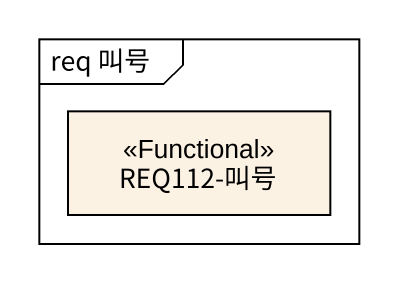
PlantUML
@startuml
mainframe req 叫号
hide circle
hide empty members
class "REQ112-叫号" as REQ112_叫号 <<Functional>>
@enduml
